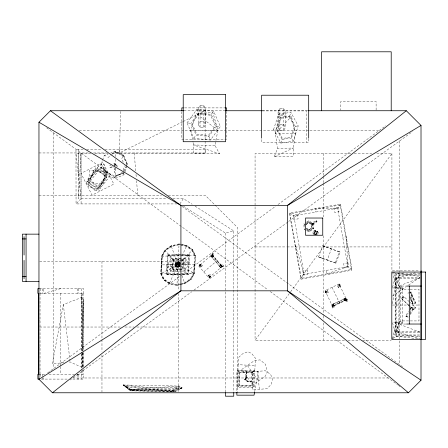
<?xml version="1.0" encoding="UTF-8"?>
<svg xmlns="http://www.w3.org/2000/svg" width="448" height="448" viewBox="0 0 448 448"><rect width="100%" height="100%" fill="white"/><g stroke="black" fill="none" stroke-linecap="round" stroke-linejoin="round"><path stroke-width="0.34" stroke-dasharray="2.24 1.68" d="M325.881 291.547L327.51 290.774L326.491 291.939L325.276 292.516L325.886 290.662L327.51 290.774L328.322 292.488L326.698 293.266L325.276 292.516L324.671 291.234L325.886 290.662L326.698 293.266L325.881 291.547L324.671 291.234M82.55 366.358L82.684 351.714L82.55 366.358L83.154 367.097L81.323 367.097L70.14 361.95L68.774 362.096M63.974 362.622L52.315 363.899L63.342 304.556L81.323 297.573L83.154 299.415L82.69 351.019L83.154 302.254M238.078 364.683L238.022 370.569L254.75 371.498L255.472 358.277L251.675 353.517L247.906 351.702L242.267 354.038L238.75 357.353L238.078 364.683L254.806 365.607M246.439 371.106L246.366 376.286L245.14 380.117L244.787 379.355L246.036 375.586L246.439 371.106L246.831 375.642L245.14 380.117M120.607 111.423L119.414 152.953L182.605 121.828M209.518 278.057L209.513 276.802L210.958 275.576L208.65 277.032L210.599 277.144L209.731 276.119L209.787 274.204L208.342 275.436L208.65 277.032L209.518 278.057L210.599 277.144L210.958 275.576L209.787 274.204M315.51 234.186L314.698 233.811L314.39 232.966L314.765 232.154L315.61 231.851L316.417 232.232L316.725 233.072L316.35 233.884L315.51 234.186L314.535 232.977L314.866 232.266L315.605 231.997L316.316 232.327L316.579 233.066L316.249 233.778L315.51 234.046M115.534 165.418L115.763 159.326M180.23 265.866L177.89 267.081L175.655 265.916L175.381 263.323L175.778 263.53L178.125 262.315L180.354 263.48L180.23 265.866L177.862 267.512L177.946 265.849L179.071 265.255L179.642 263.844L178.147 261.884L175.381 263.323L175.241 266.134L177.862 267.512L180.634 266.067M315.493 234.5L316.551 234.114L317.033 233.083L316.652 232.019L315.627 231.543L314.563 231.93L314.082 232.954L314.462 234.018L315.493 234.5L314.602 233.895L314.261 232.96L314.681 232.064L315.616 231.728L316.512 232.142L316.854 233.078L316.434 233.979L315.498 234.315M178.478 255.293L178.506 254.727L188.882 255.164L189.532 254.593L188.535 274.529L182.33 274.607M189.532 254.593L167.474 254.862L166.477 274.803L173.001 269.086L173.438 260.428L178.259 259.711L183.77 259.638L188.882 255.164L189.034 264.561L182.79 264.639M178.091 263.032L176.45 263.883L176.366 265.552L177.862 267.512L177.884 267.081L175.241 266.134L176.366 265.552L177.923 266.364L179.558 265.513L179.642 263.844L178.091 263.032L175.381 263.323L176.45 263.883L180.158 263.575L179.133 264.113L179.071 265.255L180.051 265.765L180.158 263.575L178.119 262.511L175.963 263.631L175.857 265.815L177.895 266.885L180.046 265.765L178.091 263.032L178.147 261.884L180.247 262.982M181.356 259.028L178.332 258.255L178.007 264.701L173.001 269.086L172.491 264.768L173.438 260.428L181.642 260.333M177.134 285.522L169.232 283.78L163.374 279.535L160.754 273.689L161.638 256.122L164.853 250.202L171.422 246.562L179.01 244.709L179.054 243.874L180.342 244.16M315.034 234.707L314.16 234.298L313.667 232.932L314.278 231.622L315.644 231.129L315.678 230.35L317.531 231.213L318.231 233.139L317.649 234.377M181.586 284.049L176.999 284.693L169.585 283.018L163.957 278.942L161.442 273.33L162.294 256.463L165.374 250.779L171.422 246.562L171.142 245.806L179.228 243.874L186.95 245.616L192.808 249.861L195.434 255.707L194.55 273.274L191.335 279.194L185.041 283.59L176.954 285.522L179.054 243.874M167.474 254.862L168.073 255.422L167.126 274.232L177.503 274.669L187.936 273.974L188.535 274.529M181.569 271.09L170.559 271.225L171.203 258.345L168.073 255.422L178.506 254.727M170.559 271.225L167.602 264.83L171.203 258.345L172.738 259.778L172.239 269.758L177.682 271.135L177.789 269.024M168.073 255.422L188.882 255.164L187.936 273.974L182.577 268.962L183.008 260.316L183.77 259.638L185.13 264.611M182.213 271.079L184.806 271.051L185.45 258.171L182.213 258.21M180.796 283.763L184.593 282.834L190.635 278.611L193.721 272.933L194.572 256.071L192.052 250.454L186.43 246.378L179.01 244.709L171.142 245.806L164.853 250.202L178.007 264.701L180.046 265.765M182.241 283.954L184.867 283.59L191.162 279.194L194.37 273.274L195.261 255.707L192.634 249.861L186.777 245.616L180.981 244.306M180.242 263.071L178.13 262.315L178.147 261.884L175.778 263.53L175.655 265.916L175.241 266.134L176.45 263.883L176.938 264.135L178.063 263.553L178.119 262.511L176.366 265.552L176.882 265.283L177.946 265.849L179.558 265.513L180.466 263.822M177.503 274.669L177.537 274.103M114.559 167.714L114.19 172.542L115.573 166.785M332.69 308.146L332.842 306.208L332.024 304.494L333.654 303.716L334.466 305.435L333.9 307.569L332.69 308.146L332.08 306.863L332.024 304.494L333.9 307.569L332.842 306.208L332.08 306.863L346.657 299.925L339.091 283.965L325.063 290.623L332.629 306.572M184.867 283.59L184.593 282.834L191.162 279.194L190.635 278.611L194.37 273.274L193.721 272.933L194.818 264.494L194.146 264.499M333.654 303.716L333.295 306.286L334.466 305.435L332.842 306.208M295.394 133.442L293.35 148.025L293.35 156.324L274.137 156.806L277.553 148.501L275.374 133.442L279.076 115.489L291.469 116.491L295.394 133.442L275.374 133.442L291.469 116.491M392.56 303.677L396.11 278.46L393.232 272.614M254.671 391.793L258.418 371.582L236.869 371.582L236.869 391.698M193.228 143.007L193.603 144.995L193.603 153.3L219.565 153.776L214.95 145.477L217.896 130.413L212.895 112.465L196.146 113.462L190.837 130.413L193.099 142.346M394.509 272.597L396.11 273.902L421.148 273.902L398.726 275.117L396.11 287.952L402.646 289.167L409.461 289.167M410.138 289.167L418.992 289.167L418.992 320.919L402.646 320.919L396.11 322.134L392.37 339.226L396.11 336.185L398.726 323.35L402.646 322.134L392.37 322.134M187.936 273.974L167.126 274.232L166.975 264.83L170.884 264.785L172.239 269.758L177.755 269.685L182.577 268.962L183.523 264.628L183.77 259.638L181.961 259.179M409.903 310.324L410.704 307.031L413.812 308.263L409.114 316.786M409.909 312.782L411.191 307.513L410.704 307.031L410.032 308.252M392.549 287.286L396.11 273.902L405.58 272.748M105.857 175.179L106.618 172.418L101.31 164.226L100.582 165.172L105.857 175.179L114.934 178.522L123.85 174.832L124.863 172.245M211.982 257.594L212.705 255.114L213.791 254.19L212.912 253.17L211.837 254.089L210.812 256.228L211.982 257.594L213.427 256.362L213.791 254.19L210.812 256.228L212.705 255.114L213.427 256.362L211.837 254.089L212.705 255.114M273.543 129.55L278.55 114.195L290.886 112.375L298.228 125.905L293.227 141.26L280.885 143.086L273.543 129.55L276.466 129.119L280.286 117.398L278.55 114.195M280.885 143.086L282.066 139.451L276.466 129.119M293.227 141.26L291.486 138.057L295.305 126.336L289.705 116.01L290.886 112.375M212.262 254.99L212.912 253.17M318.601 256.945L322.622 245.762L340.049 252.039L336.017 263.217L318.601 256.945L322.683 258.418M336.017 263.217L327.309 260.081L331.335 248.898L332.478 249.312M335.278 262.954L339.31 251.77L340.049 252.039M100.582 165.172L102.301 160.619M102.547 159.964L104.266 155.411L108.063 154.022M123.178 170.038L124.83 165.816M124.32 171.601L126.599 165.777M126.857 165.127L127.361 163.834L123.458 154.918L115.388 151.273L110.6 153.098M125.115 171.595L127.142 166.415M396.11 305.043L402.646 289.167L400.781 287.952L400.781 322.134L402.646 320.919M338.47 287.678L339.209 285.908L340.418 285.331L339.808 284.054L338.598 284.631L337.658 285.964L338.47 287.678L340.099 286.905L340.418 285.331L338.598 284.631L340.099 286.905L339.282 285.186L339.808 284.054M244.625 379.383L247.246 377.171L252.907 384.86L265.406 376.135L267.249 371.963L265.474 364.28L260.036 359.873L254.302 360.696L241.802 369.421L247.246 377.171L245.179 379.333L244.843 378.862L245.812 379.07L245.515 379.775L244.625 379.383L247.246 377.171M407.943 293.238L408.268 292.505M199.898 265.507L201.068 266.879L200.614 265.395L199.741 264.376L199.534 266.314L201.068 266.879L202.513 265.647L201.342 264.275L199.741 264.376L198.671 265.294L199.534 266.314L201.342 264.275L199.898 265.507L198.671 265.294M409.769 292.471L410.984 291.962L415.492 302.798L415.162 303.531L412.446 304.069L410.659 292.69L410.984 291.962L409.629 292.23M182.05 255.903L186.777 245.616L180.953 244.933M180.163 283.92L176.999 284.693L169.232 283.78L180.298 259.711M313.583 234.825L312.911 232.898L313.768 231.067L315.678 230.35L317.514 231.23L318.203 233.139L317.346 234.976M315.644 231.129L316.954 231.739L317.447 233.1L316.837 234.416L315.476 234.909M392.661 338.638L396.11 331.626L395.164 305.043L396.11 278.46L395.164 277.407L419.782 277.407M122.982 172.105L123.85 174.832L121.996 173.051L114.677 177.542L114.934 178.522L114.951 176.322L122.982 172.105L125.49 167.132M125.804 166.516L127.361 163.834M408.128 317.206L405.675 316.165L408.358 311.293M406.162 316.646L408.173 312.995M409.853 309.949L411.191 307.513L413.812 308.263M409.97 313.869L413.325 307.782M184.806 271.051L188.406 264.566L185.45 258.171M198.246 108.562L200.071 105.403L203.717 105.403L205.542 108.562L205.542 124.477L203.717 127.635L200.071 127.635L198.246 124.477L198.246 108.562L200.071 111.72L203.717 111.72L205.542 108.562M198.246 124.477L200.071 121.324L203.717 121.324L205.542 124.477M278.079 111.586L279.899 108.427L283.55 108.427L285.37 111.586L285.37 127.506L283.55 130.665L279.899 130.665L278.079 127.506L278.079 111.586L279.899 114.744L283.55 114.744L285.37 111.586M278.079 127.506L279.899 124.348L283.55 124.348L285.37 127.506M179.911 203.918L183.344 198.604L192.136 204.238M161.442 273.33L161.19 264.902L162.294 256.463L161.638 256.122L165.374 250.779M340.497 204.131L337.663 208.174L347.928 266.594L351.966 269.427L301.28 278.337L289.806 213.041L340.497 204.131L351.966 269.427M301.28 278.337L304.114 274.294L347.928 266.594L346.231 236.779L342.793 237.384M179.071 265.255L177.895 266.885L177.946 265.849L175.857 265.815L176.882 265.283L176.938 264.135L175.963 263.631L177.923 266.364M187.012 122.881L196.93 109.346L213.606 111.171L220.366 126.526L210.448 140.056L193.771 138.236L187.012 122.881L190.96 123.312L196.118 135.033L208.852 136.422L216.423 126.095L211.26 114.374L198.531 112.98L190.96 123.312M193.771 138.236L196.118 135.033M211.26 114.374L213.606 111.171M344.439 340.312L255.069 340.312L290.209 292.348M290.623 291.782L391.916 153.535L375.855 153.535M221.872 266.291L220.702 264.919L222.695 266.857L221.872 266.291L222.908 264.919L223.782 265.938L222.695 266.857L220.422 267.523L219.257 266.151L220.702 264.919L222.908 264.919L220.422 267.523L221.872 266.291L223.782 265.938M419.754 331.626L396.11 331.626L395.164 332.679L419.782 332.679M113.714 166.286L115.685 164.102L116.766 165.172L117.897 167.502M177.128 203.918L76.059 203.918L81.088 198.604L81.004 153.72M169.585 283.018L163.374 279.535L163.957 278.942L160.754 273.689L178.007 264.701L180.438 262.237M180.919 261.744L192.634 249.861L186.43 246.378M239.428 372.288L252.56 372.288L253.288 371.566L253.288 386.154L238.706 386.154L239.428 385.42L239.428 372.288L237.574 370.44L237.574 387.274L254.408 387.274L254.408 370.44L237.574 370.44M237.574 387.274L239.428 385.42L252.56 385.42L254.408 387.274M254.408 370.44L252.56 372.288L252.56 385.42M123.458 154.918L122.69 155.68L114.397 151.715L123.463 155.26L127.282 165.189M116.071 165.822L116.766 165.172M316.954 231.739L317.531 231.213M178.007 264.701L179.754 263.166M182.078 261.128L183.008 260.316L183.523 264.628L183.277 269.618L177.755 269.685L173.001 269.086L182.577 268.962M107.856 157.769L111.367 154.734M111.871 154.302L115.388 151.273L115.864 156.621M203.801 271.925L217.252 260.484L212.223 254.57L198.766 266.011L208.83 277.838L222.275 266.398L217.252 260.484M211.282 256.25L220.472 267.058L221.402 266.263L212.206 255.461L211.282 256.25L212.027 257.13L212.957 256.34L212.206 255.461M312.984 225.053L316.96 221.715L316.842 220.937L316.154 220.556L311.657 223.143L311.847 224.426L312.984 225.053L312.794 223.77L311.657 223.143M128.542 389.368L174.334 390.225L179.301 386.053L182.017 387.918L176.473 391.686L130.676 390.83L123.166 384.994L179.301 386.053L172.256 390.298L132.776 390.757L123.166 384.994L174.334 390.225L182.017 387.918L125.882 386.837L130.676 390.83L182.017 387.918L174.093 391.558L132.776 390.757L123.166 384.994L130.676 390.83M47.695 372.887L180.186 276.03M180.751 275.615L275.738 206.181M278.001 204.529L385.801 125.72M70.101 379.977L191.688 291.782M193.95 290.142L288.075 221.866M288.641 221.458L412.558 131.572M311.847 224.426L316.266 221.34L316.154 220.556M312.794 223.77L316.842 220.937M171.321 245.806L165.026 250.202L161.812 256.122L161.37 264.902L160.927 273.689L163.548 279.535L169.406 283.78M409.847 306.443L413.325 309.708L415.873 307.944L415.268 307.261L412.709 309.025L408.733 305.295M409.349 305.973L401.279 298.29L403.833 296.526L409.41 301.874M392.37 296.055L406.185 286.698M408.486 285.135L419.994 277.34M246.271 380.766L246.893 380.346L247.772 381.041L251.67 381.153L252.616 389.956L267.025 388.651L271.342 384.328L272.395 379.523L270.721 374.478L265.502 370.782L257.774 371.297L251.093 372.086L251.67 381.153L247.817 381.623L246.271 380.766L247.817 381.623M306.253 223.037L308.549 221.547L312.81 223.726L313.426 223.334L313.712 228.838L309.075 231.846L306.617 230.591M306.281 223.714L308.582 222.219L308.51 220.819L305.032 223.07M305.648 224.728L308.61 222.802L311.752 224.414L311.937 227.937L308.974 229.852L305.827 228.25M305.827 224.818L308.61 222.802M306.6 229.874L309.036 231.118L313.057 228.508L313.712 228.838L311.752 227.847L308.974 229.852M304.634 226.201L304.534 224.151L303.873 223.815L304.158 229.331L304.774 228.939M311.752 224.414L308.616 223.003L308.582 222.219L312.239 224.095L313.426 223.334L308.51 220.819L308.549 221.547M194.572 256.071L195.261 255.707L192.052 250.454M179.642 263.844L179.133 264.113L178.063 263.553M183.226 121.52L205.128 110.734L205.128 152.953L111.031 152.953M332.987 305.766L334.029 305.267L333.508 304.164L332.461 304.662L332.987 305.766L345.8 299.678L345.279 298.581L344.232 299.074L344.758 300.177L345.8 299.678M347.833 300.955L346.618 301.538L344.613 300.619L343.795 298.906L345.425 298.133L347.222 299.678L347.833 300.955L346.242 299.852L345.425 298.133L346.618 301.538L346.242 299.852L347.29 299.818M339.282 285.186L337.658 285.964L339.209 285.908M332.461 304.662L345.279 298.581M346.242 299.852L344.613 300.619L347.222 299.678M392.549 322.801L396.11 336.185L398.726 334.97L419.787 334.97M274.137 156.806L293.35 148.025L277.553 148.501M245.812 379.07L245.179 379.333L246.266 379.725L245.515 379.775M419.877 277.906L398.91 286.054L398.91 324.033L395.164 332.679L395.164 277.407L398.91 286.054L405.86 286.054M315.678 230.373L313.768 231.067L314.278 231.622M347.928 266.594L326.626 273.879L326.021 270.446M112.448 166.69L109.284 167.686L113.949 167.104M415.218 272.658L396.11 278.46L419.754 278.46M60.732 288.618L43.708 293.384L43.708 288.618M179.603 266.19L172.738 259.778L178.332 258.255M177.285 255.931L178.752 255.534L178.444 255.914L178.265 255.668M166.846 267.4L189.19 261.408M190.529 273.319L193.799 272.446M183.417 206.164L225.45 233.111L233.744 230.91L233.744 392.022M123.166 384.994L130.939 389.497L172.256 390.298L182.017 387.918M408.621 293.098L410.659 292.69L415.492 302.798L412.776 303.346L412.446 304.069L409.797 297.696M289.806 213.041L293.849 215.874L337.663 208.174L315.151 208.589L315.756 212.022M280.286 117.398L289.705 116.01M295.305 126.336L298.228 125.905M282.066 139.451L291.486 138.057M219.257 266.151L221.827 265.832M132.776 390.757L130.939 389.497L179.301 386.053M247.335 381.354L251.67 381.153M109.62 165.57L110.93 165.536M161.638 256.122L195.261 255.707M171.203 258.345L181.569 258.216M172.738 259.778L180.298 259.969M180.292 264.673L161.19 264.902L161.862 264.897M180.695 264.667L194.818 264.494M160.754 273.689L180.292 273.448M180.975 273.437L194.37 273.274M166.477 274.803L181.636 274.618M170.884 264.785L173.225 264.757M184.57 107.895L225.254 107.895M183.977 110.734L224.655 110.734M262.315 110.734L308.347 110.734M262.338 110.919L306.466 110.919L306.466 142.262M79.274 130.172L309.142 130.172M309.842 130.172L379.708 130.172M190.837 130.413L217.896 130.413L196.146 113.462M83.154 149.262L75.975 149.262L76.059 203.918M86.643 149.262L102.194 149.262M104.955 149.262L205.335 149.262L205.335 153.72L111.754 153.72M38.959 152.953L89.376 152.953M93.565 152.953L106.837 152.953M350.722 153.535L255.069 153.535L255.069 340.312M354.211 153.535L371.666 153.535M90.787 153.72L75.975 153.72L81.088 198.604L81.088 203.918M94.982 153.72L108.259 153.72M38.959 195.171L161.37 195.171M168.314 195.171L205.128 195.171L214.43 204.473M81.088 198.604L166.65 198.604M172.911 198.604L183.344 198.604M312.889 232.898L313.667 232.932M318.203 233.139L317.447 233.1M255.069 246.926L286.485 246.926M287.185 246.926L391.916 246.926M39.648 261.279L178.735 261.279L178.735 290.657M392.37 270.861L419.776 270.861M417.766 338.811L396.11 336.185L396.11 273.902L398.726 275.117L419.787 275.117M392.37 287.952L402.646 287.952L398.726 286.737L396.11 287.952L392.521 271.544M39.267 288.618L83.591 288.618L83.591 293.384L38.92 293.384M392.37 305.043L419.776 305.043M83.087 320.359L82.55 320.359L81.43 293.384L81.43 353.394M419.787 336.112L398.726 334.97L396.11 322.134L398.726 323.35L402.646 323.35L402.646 286.737L398.726 286.737L398.726 275.117M405.86 324.033L398.91 324.033L419.877 332.181M39.648 327.029L121.509 327.029M124.998 327.029L134.07 327.029M136.864 327.029L178.735 327.029M396.11 336.185L419.754 336.185M347.928 340.312L359.8 340.312M362.589 340.312L391.216 340.312M82.55 347.351L83.087 347.351M38.573 374.326L45.097 374.326M48.961 374.326L74.586 374.326M77.291 374.326L83.591 374.326L83.591 379.092L71.506 379.092M72.862 377.978L388.242 377.978M41.345 379.092L68.354 379.092M214.95 145.477L193.603 144.995L219.565 153.776M130.939 389.497L174.093 391.558L172.256 390.298M244.787 379.355L245.61 379.417M125.882 386.837L174.093 391.558M216.423 126.095L220.366 126.526M179.01 244.709L180.303 244.86M180.975 260.053L183.008 260.316M200.614 265.395L202.513 265.647M393.058 272.754L419.776 276.371M405.675 316.165L408.29 316.915M326.491 291.939L328.322 292.488M396.11 331.626L419.826 338.822M322.622 245.762L331.335 248.898M319.15 257.191L326.626 259.834M339.31 251.77L332.018 249.144M323.17 246.008L326.71 247.234M104.266 155.411L106.019 156.038M327.992 260.327L328.384 260.467M326.234 259.694L327.309 260.081M330.193 248.489L330.652 248.657M114.313 165.155L114.01 163.29L115.685 164.102L114.638 165.077L115.366 165.788M209.731 276.119L208.342 275.436L209.513 276.802M311.937 227.937L311.59 224.521L312.239 224.095L312.458 228.2L309.008 230.434L309.075 231.846L309.036 231.118M306.566 229.191L309.008 230.434L308.963 229.662L306.589 228.446M304.158 229.331L306.001 230.278M303.873 223.815L304.97 224.381M180.639 266.078L193.721 272.933M316.266 221.34L316.96 221.715M343.795 298.906L346.013 300.25M195.065 206.119L233.744 230.91M174.334 390.225L176.473 391.686M181.871 206.304L403.542 367.511M46.603 127.814L267.994 289.923M270.25 291.575L397.785 384.966M398.345 385.375L400.03 386.607M106.618 172.418L105.672 171.567L101.31 164.226L104.014 164.125L105.672 171.567L114.951 176.322L123.81 172.9L114.878 176.114L115.674 172.542L115.595 168.655M409.802 302.126L415.873 307.944L412.709 309.025L413.325 309.708M401.279 298.29L408.24 304.825M214.917 204.96L237.434 227.478L237.434 392.773M114.01 163.29L116.928 166.645M221.402 266.263L220.651 265.384L219.722 266.174L220.472 267.058M247.43 365.579L258.53 381.018M127.058 164.03L122.69 155.68L123.463 155.26L121.716 158.698L123.273 162.26M409.931 297.399L412.776 303.346L415.162 303.531L410.659 292.69M332.074 287.297L339.646 303.251M338.929 301.734L339.338 302.602M196.93 109.346L198.531 112.98M208.852 136.422L210.448 140.056M409.858 296.33L412.776 303.346L410.984 291.962M171.422 246.562L180.32 271.062M181.983 275.638L184.593 282.834M295.54 245.689L304.114 274.294L293.849 215.874M169.411 254.839L169.501 255.175M172.379 265.916L174.731 274.702M63.342 304.556L69.978 360.567M257.774 371.297L259.291 389.172M134.21 152.953L135.778 171.64M136.007 174.406L136.298 177.867M136.534 180.639L137.749 195.171M246.893 380.346L246.943 381.142M312.81 223.726L313.057 228.508M78.355 174.602L78.271 149.262M399.594 140.974L399.594 364.638M398.726 323.35L398.726 334.97M391.916 153.535L391.916 271.314M376.113 110.074L376.113 101.534L340.749 101.534L340.749 110.074M323.49 153.535L323.49 175.84M323.49 176.534L323.49 182.806M323.49 183.506L323.49 216.955M323.49 235.777L323.49 315.224M323.49 315.918L323.49 320.102M323.49 322.89L323.49 340.312M308.689 138.802L308.689 142.262L261.643 142.262L261.643 138.779M283.55 108.427L283.55 130.665M279.899 108.427L279.899 130.665M238.706 371.566L238.706 386.154M226.638 111.373L226.638 139.238L181.815 139.238L181.815 111.373M225.45 233.111L225.45 392.006M203.717 105.403L203.717 127.635M200.071 105.403L200.071 127.635M178.735 293.457L178.735 392.073M119.442 149.262L119.442 153.72M101.965 261.279L101.965 338.918M101.965 339.618L101.965 351.506M101.965 355.006L101.965 392.073M83.154 299.415L83.154 350.353M83.154 353.142L83.154 367.097M83.087 293.384L83.087 366.722M83.087 369.488L83.087 374.326M82.55 293.384L82.55 350.806M82.55 353.573L82.55 367.41M82.55 370.177L82.55 374.326M81.43 354.094L81.43 370.143M81.43 370.838L81.43 374.326M81.323 297.573L81.323 353.192M81.323 353.886L81.323 367.097M81.217 288.618L81.217 293.384M81.217 374.326L81.217 379.092M80.993 195.171L80.993 152.953L78.355 198.604L78.355 152.953M78.82 288.618L78.82 293.384M78.82 374.326L78.82 379.092M77.762 288.618L77.762 293.384M77.762 374.326L77.762 379.092M60.732 293.384L60.732 365.954M60.732 366.654L60.732 374.326M53.698 133.011L53.698 368.497M43.708 377.731L43.708 379.092M42.65 288.618L42.65 293.384M42.65 374.326L42.65 377.048M42.65 377.731L42.65 379.092M40.253 288.618L40.253 293.384M40.253 374.326L40.253 377.731M40.04 293.384L40.04 374.326M89.908 170.083L88.295 182.224L103.438 184.246L105.056 172.099L89.908 170.083M280.756 118.272L277.262 129.002L282.391 138.46L291.015 137.183L294.51 126.454L289.38 117.001L280.756 118.272M93.615 170.134L88.116 186.43L99.73 190.35L105.224 174.048L93.615 170.134M95.715 167.849L88.211 183.333L99.232 188.67L106.742 173.202L95.715 167.849M97.625 167.703L87.45 181.574L97.322 188.821L107.509 174.961L97.625 167.703M198.968 113.971L192.035 123.43L196.762 134.159L208.415 135.43L215.342 125.978L210.622 115.248L198.968 113.971M106.747 177.083L96.365 190.798L86.593 183.4L96.981 169.686L106.747 177.083M403.833 296.526L401.895 298.973L404.443 297.203L403.833 296.526M98.823 165.945L87.802 179.15L97.21 186.995L108.231 173.79L98.823 165.945M101.651 167.182L90.625 180.398L100.038 188.25L111.054 175.039L101.651 167.182M98.106 169.775L86.318 182.308L95.239 190.708L107.033 178.175L98.106 169.775M222.006 266.622L220.73 267.719L210.678 255.886L211.954 254.806L222.006 266.622M102.782 162.322L80.993 173.382L92.07 195.171L113.848 184.1L102.782 162.322M346.5 299.606L332.483 306.258L331.755 304.741L345.783 298.088L346.5 299.606M340.217 204.988L289.526 213.892L301 279.188L351.686 270.284L340.217 204.988M297.371 214.547L293.037 215.303L293.798 219.638L298.127 218.876L297.371 214.547M338.229 207.368L333.906 208.124L334.667 212.453L338.99 211.697L338.229 207.368M307.115 270.01L302.786 270.771L303.542 275.1L307.877 274.338L307.115 270.01M347.973 262.83L343.655 263.592L344.417 267.921L348.734 267.159L347.973 262.83M252.319 372.534L239.674 372.534L239.674 385.174L252.319 385.174L252.319 372.534"/><path stroke-width="0.67" d="M254.548 392.47L254.05 395.164L236.869 395.164L236.869 392.392M308.347 110.734L406.302 110.734L421.014 125.44L421.014 380.212L408.453 392.773L52.461 392.773L38.959 379.271L38.959 122.22L50.445 110.734L183.803 110.734M406.302 110.734L287.47 205.453L180.919 205.453L38.959 122.22M52.461 392.773L180.919 290.819L287.47 290.819L421.014 380.212M38.959 379.271L180.919 290.819L180.919 205.453L50.445 110.734M421.014 125.44L287.47 205.453L287.47 290.819L408.453 392.773M183.193 107.895L181.815 107.895L181.815 110.678M225.254 107.895L226.638 107.895L226.638 110.678M225.086 110.734L262.17 110.734M38.959 234.147L22.4 234.147L22.4 281.411L38.959 281.411M22.4 238.924L26.068 238.924M22.4 276.634L26.068 276.634M406.526 286.054L421.148 286.054M39.267 288.618L37.878 288.618L37.878 293.384L39.066 293.384M38.382 320.359L38.92 320.359M406.526 324.033L421.148 324.033M38.382 347.351L38.92 347.351M39.066 374.326L37.878 374.326L37.878 379.092L39.267 379.092M421.148 270.861L421.148 339.226M409.298 286.054L409.298 324.033M391.21 110.734L391.21 51.794L321.597 51.794L321.597 110.734M308.689 138.113L308.689 95.217L261.643 95.217L261.643 138.113M233.744 392.722L233.744 396.206L225.45 396.206L225.45 392.706M38.382 293.384L38.382 374.326M26.068 234.147L26.068 281.411M24.058 236.622L24.058 255.024M24.058 260.372L24.058 278.774M225.557 94.668L183.221 94.668L183.221 141.714L225.557 141.714L225.557 94.668M322.756 218.03L305.542 218.03L305.542 235.245L322.756 235.245L322.756 218.03M425.6 272.048L391.804 272.048L391.804 339.388L425.6 339.388L425.6 272.048"/></g></svg>
